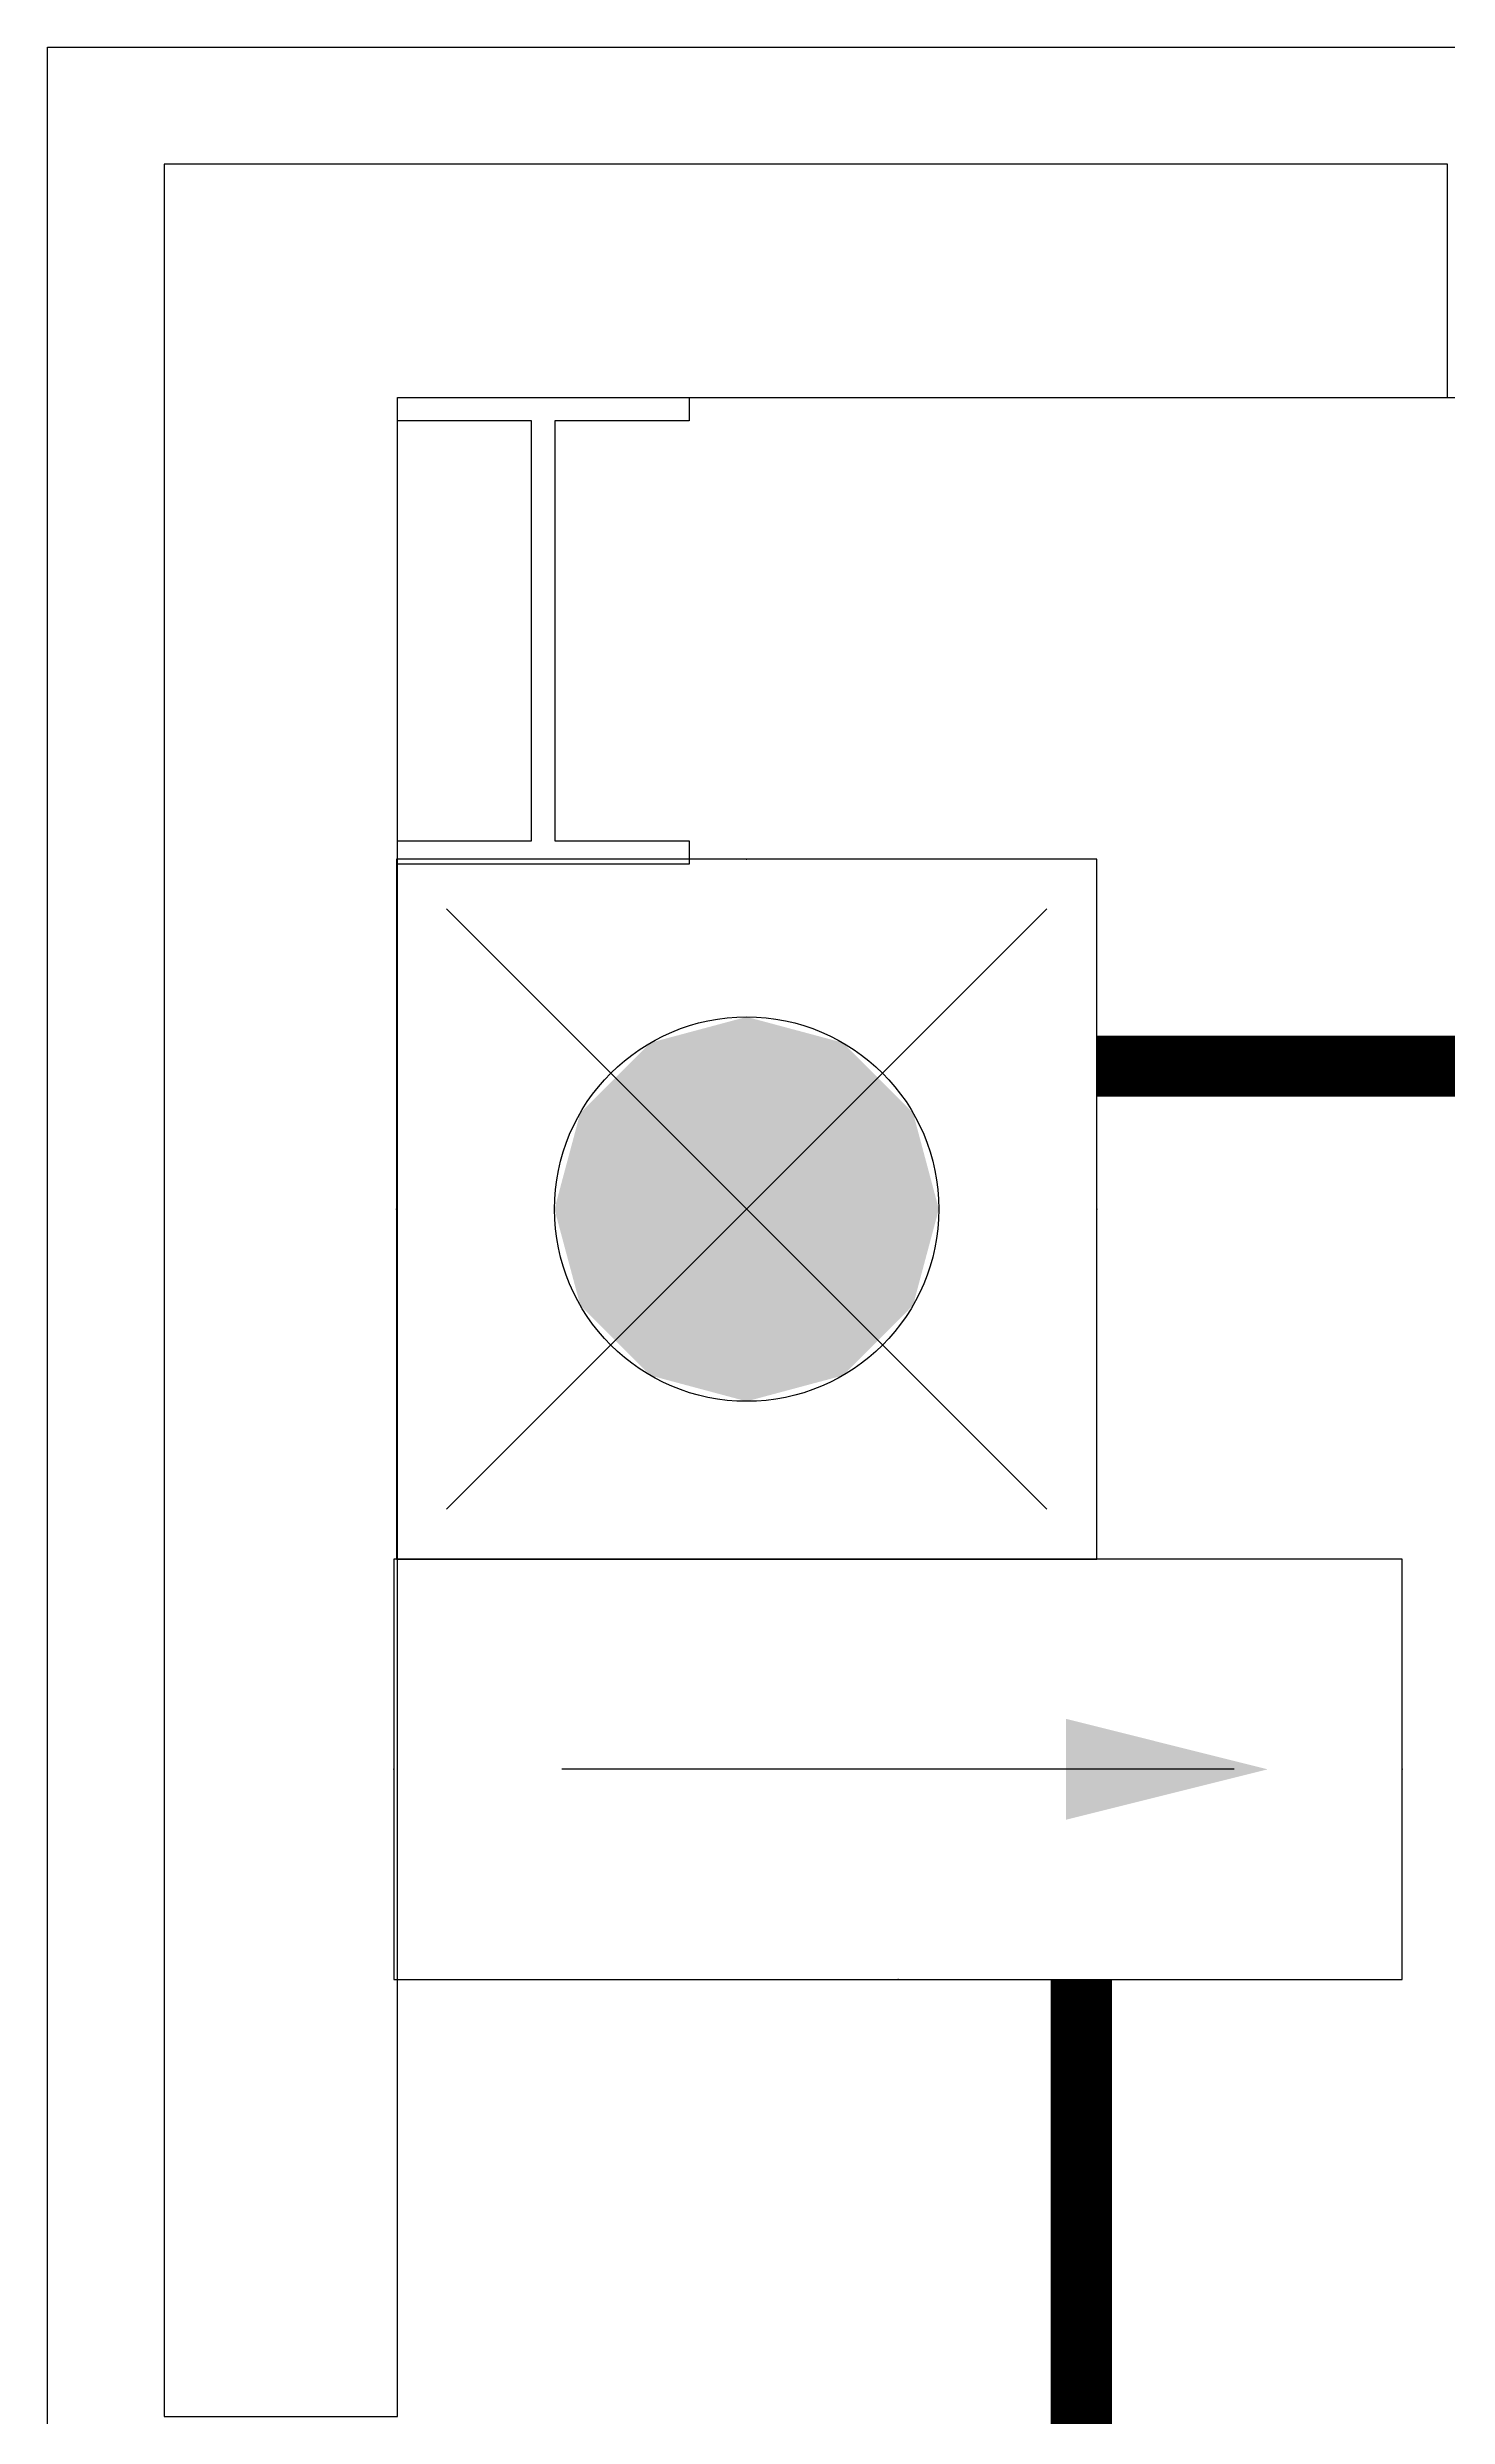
# Model space of a CAD drawing. Extents: x 12152 to 491505, y 111028 to 412681.
# Drawn here: x 155597 to 156797, y 212264 to 214294 of the extents above; entities that cross this region are included whole.
import ezdxf
from ezdxf.enums import TextEntityAlignment as Align

# ---------------------------------------------------------------- set-up
doc = ezdxf.new("R2010")
doc.units = 0
doc.header["$LTSCALE"] = 1000
doc.header["$MEASUREMENT"] = 0
doc.linetypes.add('DASH', pattern=[0.35, 0.25, -0.1])
for name, color, linetype in [('COLUMN', 9, 'Continuous'), ('EQUIP-照明', 3, 'Continuous'), ('TEL_TEXT', 7, 'Continuous'), ('WALL', 11, 'Continuous'), ('WIRE-应急', 4, 'DASH'), ('图框(锁住)', 7, 'Continuous')]:
    doc.layers.add(name, color=color, linetype=linetype)
doc.styles.add('_TEL_DIM', font='SIMPLEX', dxfattribs={"width": 0.8, "height": 3.5, "bigfont": 'HZTXT'})
doc.styles.get("Standard").update_dxf_attribs({"font": 'gbenor.shx', "bigfont": 'gbcbig.shx'})

# ---------------------------------------------------------------- blocks, each defined once
blk = doc.blocks.new('$equip$00001167')
for p, q in [((-0.4286, 0.4286), (0.4286, -0.4286)), ((-0.4286, -0.4286), (0.4286, 0.4286))]:
    blk.add_line(p, q)
blk.add_lwpolyline([(-0.5, 0.5), (-0.5, -0.5), (0.5, -0.5), (0.5, 0.5)], close=True)
blk.add_circle((0, 0), 0.2745)
for p in [(0, 0.5), (-0.5, 0), (0.5, 0), (0, -0.5)]:
    blk.add_point(p)
for points in [[(0, 0.2745), (0, 0.2745), (-0.1373, 0.2377), (0.1373, 0.2377)], [(-0.1373, 0.2377), (0.1373, 0.2377), (-0.2377, 0.1373), (0.2377, 0.1373)], [(-0.2377, 0.1373), (0.2377, 0.1373), (-0.2745, 0), (0.2745, 0)], [(-0.2377, -0.1373), (0.2377, -0.1373), (-0.2745, 0), (0.2745, 0)], [(-0.1373, -0.2377), (0.1373, -0.2377), (-0.2377, -0.1373), (0.2377, -0.1373)], [(0, -0.2745), (0, -0.2745), (-0.1373, -0.2377), (0.1373, -0.2377)]]:
    blk.add_solid(points)
at = {"flags": 9}
blk.add_attdef('A', (0, 0), '', height=0.00002, dxfattribs=at)
blk = doc.blocks.new('$equip$00001686')
for p, q in [((0.72, 0.6), (-0.72, 0.6)), ((-0.72, 0.6), (-0.72, 0)), ((0.72, 0), (0.72, 0.6)), ((-0.72, 0), (0.72, 0))]:
    blk.add_line(p, q)
at = {"color": 7}
blk.add_line((-0.48, 0.3), (0.48, 0.3), dxfattribs=at)
for p in [(0, 0.6), (-0.72, 0.3), (0.72, 0.3), (0, 0)]:
    blk.add_point(p)
blk.add_solid([(-0.24, 0.228), (-0.528, 0.3), (-0.24, 0.372)])
at = {"layer": 'TEL_TEXT', "style": '_TEL_DIM', "flags": 1}
blk.add_attdef('A', text='', height=0.00002, dxfattribs=at).set_placement((0, 0), align=Align.MIDDLE_CENTER)

msp = doc.modelspace()

# ---------------------------------------------------------------- linework, layer by layer
msp.add_line((155897.1, 213994.2), (159897.1, 213994.2))
at = {"layer": 'COLUMN', "color": 6}
msp.add_lwpolyline([(156147.1, 213614.2), (156147.1, 213594.2), (155897.1, 213594.2), (155897.1, 213614.2), (156012.1, 213614.2), (156012.1, 213974.2), (155897.1, 213974.2), (155897.1, 213994.2), (156147.1, 213994.2), (156147.1, 213974.2), (156032.1, 213974.2), (156032.1, 213614.2)], close=True, dxfattribs=at)
at = {"layer": 'WALL', "color": 0}
for p, q in [((155697.1, 214194.2), (155697.1, 212264.1)), ((156797.1, 214194.2), (155697.1, 214194.2)), ((156797.1, 213994.2), (156797.1, 214194.2)), ((155897.1, 212264.1), (155897.1, 213994.2)), ((155897.1, 213994.2), (156797.1, 213994.2)), ((155697.1, 212264.1), (155897.1, 212264.1))]:
    msp.add_line(p, q, dxfattribs=at)
at = {"layer": 'WIRE-应急', "linetype": 'DASH', "const_width": 52.5}
for points in [[(162517.6, 213421.2), (156496.4, 213421.2)], [(156483.2, 208072.6), (156483.2, 212638.7)]]:
    msp.add_lwpolyline(points, dxfattribs=at)
at = {"layer": '图框(锁住)', "color": 0}
msp.add_lwpolyline([(164447.1, 188294.2), (155597.1, 188294.2), (155597.1, 214294.2), (164447.1, 214294.2)], dxfattribs=at)

# ---------------------------------------------------------------- block references
at = {"layer": 'EQUIP-照明'}
ref = msp.add_blockref('$equip$00001167', (156196.4, 213298.7), dxfattribs=dict(at, xscale=600, yscale=600, zscale=600))
ref.add_attrib('A', '自带电源事故照明灯', (156196.4, 213298.7), dxfattribs={"layer": '0', "height": 0.012, "flags": 8})
ref = msp.add_blockref('$equip$00001686', (156326.1, 212998.7), dxfattribs=dict(at, xscale=600, yscale=600, zscale=600, rotation=180))
ref.add_attrib('A', '单向疏散指示灯', dxfattribs={"layer": 'TEL_TEXT', "height": 0.012, "style": '_TEL_DIM'}).set_placement((156326.1, 212998.7), align=Align.MIDDLE_CENTER)

doc.saveas('drawing.dxf')
